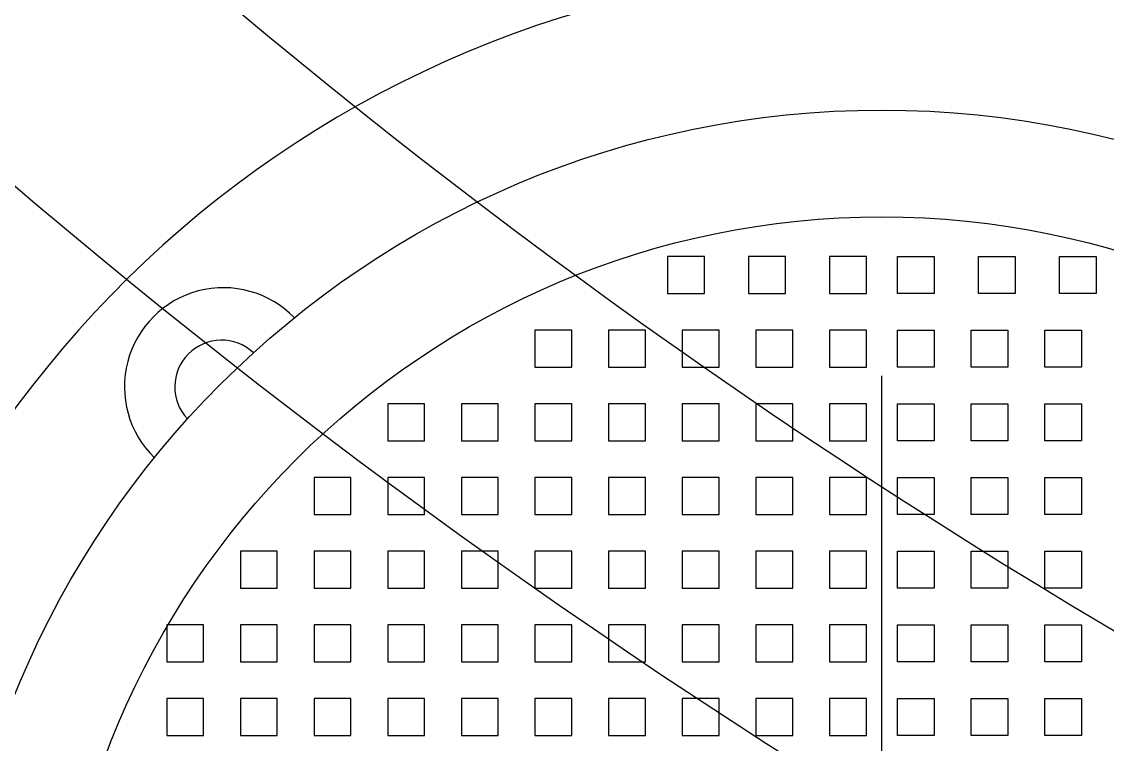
# Model space of a CAD drawing. Header units: millimetres. Extents: x 0 to 12600, y 0 to 8910.
# Drawn here: x 3657.3 to 3782.7, y 3848.9 to 3932.3 of the extents above; entities that cross this region are included whole.
import ezdxf

# ---------------------------------------------------------------- set-up
doc = ezdxf.new("R2010")
doc.units = ezdxf.units.MM
doc.header["$LTSCALE"] = 300
doc.linetypes.add('G', pattern=[2, 1.25, -0.25, 0.25, -0.25])
doc.linetypes.add('K', pattern=[2.5, 1.25, -0.25, 0.25, -0.25, 0.25, -0.25])
for name, color, linetype in [('01', 7, 'Continuous'), ('05', 4, 'G'), ('07', 6, 'K')]:
    doc.layers.add(name, color=color, linetype=linetype)

# ---------------------------------------------------------------- blocks, each defined once
blk = doc.blocks.new('ewrewr')
at = {"layer": '01', "ltscale": 8}
for p, q in [((-3338.66, 5087.84), (-3334.41, 5087.84)), ((-3338.66, 5083.59), (-3338.66, 5087.84)), ((-3334.41, 5087.84), (-3334.41, 5083.59)), ((-3330.16, 5081.89), (-3330.16, 5086.14)), ((-3330.16, 5081.89), (-3330.16, 5086.14)), ((-3330.16, 5086.14), (-3325.91, 5086.14)), ((-3330.16, 5086.14), (-3325.91, 5086.14)), ((-3325.91, 5086.14), (-3325.91, 5081.89)), ((-3325.91, 5086.14), (-3325.91, 5081.89)), ((-3321.66, 5086.14), (-3317.41, 5086.14)), ((-3321.66, 5086.14), (-3317.41, 5086.14)), ((-3321.66, 5081.89), (-3321.66, 5086.14)), ((-3321.66, 5081.89), (-3321.66, 5086.14)), ((-3317.41, 5086.14), (-3317.41, 5081.89)), ((-3317.41, 5086.14), (-3317.41, 5081.89)), ((-3313.16, 5081.89), (-3313.16, 5086.14)), ((-3313.16, 5081.89), (-3313.16, 5086.14)), ((-3313.16, 5086.14), (-3308.91, 5086.14)), ((-3313.16, 5086.14), (-3308.91, 5086.14)), ((-3308.91, 5086.14), (-3308.91, 5081.89)), ((-3308.91, 5086.14), (-3308.91, 5081.89)), ((-3304.66, 5086.14), (-3300.41, 5086.14)), ((-3304.66, 5086.14), (-3300.41, 5086.14)), ((-3304.66, 5081.89), (-3304.66, 5086.14)), ((-3304.66, 5081.89), (-3304.66, 5086.14)), ((-3300.41, 5086.14), (-3300.41, 5081.89)), ((-3300.41, 5086.14), (-3300.41, 5081.89)), ((-3296.16, 5086.14), (-3291.91, 5086.14)), ((-3296.16, 5086.14), (-3291.91, 5086.14)), ((-3296.16, 5081.89), (-3296.16, 5086.14)), ((-3296.16, 5081.89), (-3296.16, 5086.14)), ((-3291.91, 5086.14), (-3291.91, 5081.89)), ((-3291.91, 5086.14), (-3291.91, 5081.89)), ((-3287.66, 5086.14), (-3283.41, 5086.14)), ((-3287.66, 5086.14), (-3283.41, 5086.14)), ((-3287.66, 5081.89), (-3287.66, 5086.14)), ((-3287.66, 5081.89), (-3287.66, 5086.14)), ((-3283.41, 5086.14), (-3283.41, 5081.89)), ((-3283.41, 5086.14), (-3283.41, 5081.89)), ((-3334.41, 5083.59), (-3338.66, 5083.59)), ((-3325.91, 5081.89), (-3330.16, 5081.89)), ((-3325.91, 5081.89), (-3330.16, 5081.89)), ((-3317.41, 5081.89), (-3321.66, 5081.89)), ((-3317.41, 5081.89), (-3321.66, 5081.89)), ((-3308.91, 5081.89), (-3313.16, 5081.89)), ((-3308.91, 5081.89), (-3313.16, 5081.89)), ((-3300.41, 5081.89), (-3304.66, 5081.89)), ((-3300.41, 5081.89), (-3304.66, 5081.89)), ((-3291.91, 5081.89), (-3296.16, 5081.89)), ((-3291.91, 5081.89), (-3296.16, 5081.89)), ((-3283.41, 5081.89), (-3287.66, 5081.89)), ((-3283.41, 5081.89), (-3287.66, 5081.89)), ((-3338.66, 5078.49), (-3334.41, 5078.49)), ((-3338.66, 5074.24), (-3338.66, 5078.49)), ((-3334.41, 5078.49), (-3334.41, 5074.24)), ((-3330.16, 5077.64), (-3325.91, 5077.64)), ((-3330.16, 5077.64), (-3325.91, 5077.64)), ((-3330.16, 5077.64), (-3325.91, 5077.64)), ((-3330.16, 5073.39), (-3330.16, 5077.64)), ((-3330.16, 5073.39), (-3330.16, 5077.64)), ((-3330.16, 5073.39), (-3330.16, 5077.64)), ((-3325.91, 5077.64), (-3325.91, 5073.39)), ((-3325.91, 5077.64), (-3325.91, 5073.39)), ((-3325.91, 5077.64), (-3325.91, 5073.39)), ((-3321.66, 5077.64), (-3317.41, 5077.64)), ((-3321.66, 5077.64), (-3317.41, 5077.64)), ((-3321.66, 5077.64), (-3317.41, 5077.64)), ((-3321.66, 5073.39), (-3321.66, 5077.64)), ((-3321.66, 5073.39), (-3321.66, 5077.64)), ((-3321.66, 5073.39), (-3321.66, 5077.64)), ((-3317.41, 5077.64), (-3317.41, 5073.39)), ((-3317.41, 5077.64), (-3317.41, 5073.39)), ((-3317.41, 5077.64), (-3317.41, 5073.39)), ((-3313.16, 5073.39), (-3313.16, 5077.64)), ((-3313.16, 5073.39), (-3313.16, 5077.64)), ((-3313.16, 5073.39), (-3313.16, 5077.64)), ((-3313.16, 5077.64), (-3308.91, 5077.64)), ((-3313.16, 5077.64), (-3308.91, 5077.64)), ((-3313.16, 5077.64), (-3308.91, 5077.64)), ((-3308.91, 5077.64), (-3308.91, 5073.39)), ((-3308.91, 5077.64), (-3308.91, 5073.39)), ((-3308.91, 5077.64), (-3308.91, 5073.39)), ((-3304.66, 5077.64), (-3300.41, 5077.64)), ((-3304.66, 5077.64), (-3300.41, 5077.64)), ((-3304.66, 5077.64), (-3300.41, 5077.64)), ((-3304.66, 5073.39), (-3304.66, 5077.64)), ((-3304.66, 5073.39), (-3304.66, 5077.64)), ((-3304.66, 5073.39), (-3304.66, 5077.64)), ((-3300.41, 5077.64), (-3300.41, 5073.39)), ((-3300.41, 5077.64), (-3300.41, 5073.39)), ((-3300.41, 5077.64), (-3300.41, 5073.39)), ((-3296.16, 5077.64), (-3291.91, 5077.64)), ((-3296.16, 5077.64), (-3291.91, 5077.64)), ((-3296.16, 5077.64), (-3291.91, 5077.64)), ((-3296.16, 5073.39), (-3296.16, 5077.64)), ((-3296.16, 5073.39), (-3296.16, 5077.64)), ((-3296.16, 5073.39), (-3296.16, 5077.64)), ((-3291.91, 5077.64), (-3291.91, 5073.39)), ((-3291.91, 5077.64), (-3291.91, 5073.39)), ((-3291.91, 5077.64), (-3291.91, 5073.39)), ((-3287.66, 5077.64), (-3283.41, 5077.64)), ((-3287.66, 5077.64), (-3283.41, 5077.64)), ((-3287.66, 5077.64), (-3283.41, 5077.64)), ((-3287.66, 5073.39), (-3287.66, 5077.64)), ((-3287.66, 5073.39), (-3287.66, 5077.64)), ((-3287.66, 5073.39), (-3287.66, 5077.64)), ((-3283.41, 5077.64), (-3283.41, 5073.39)), ((-3283.41, 5077.64), (-3283.41, 5073.39)), ((-3283.41, 5077.64), (-3283.41, 5073.39)), ((-3334.41, 5074.24), (-3338.66, 5074.24)), ((-3325.91, 5073.39), (-3330.16, 5073.39)), ((-3325.91, 5073.39), (-3330.16, 5073.39)), ((-3325.91, 5073.39), (-3330.16, 5073.39)), ((-3317.41, 5073.39), (-3321.66, 5073.39)), ((-3317.41, 5073.39), (-3321.66, 5073.39)), ((-3317.41, 5073.39), (-3321.66, 5073.39)), ((-3308.91, 5073.39), (-3313.16, 5073.39)), ((-3308.91, 5073.39), (-3313.16, 5073.39)), ((-3308.91, 5073.39), (-3313.16, 5073.39)), ((-3300.41, 5073.39), (-3304.66, 5073.39)), ((-3300.41, 5073.39), (-3304.66, 5073.39)), ((-3300.41, 5073.39), (-3304.66, 5073.39)), ((-3291.91, 5073.39), (-3296.16, 5073.39)), ((-3291.91, 5073.39), (-3296.16, 5073.39)), ((-3291.91, 5073.39), (-3296.16, 5073.39)), ((-3283.41, 5073.39), (-3287.66, 5073.39)), ((-3283.41, 5073.39), (-3287.66, 5073.39)), ((-3283.41, 5073.39), (-3287.66, 5073.39)), ((-3338.66, 5069.14), (-3334.41, 5069.14)), ((-3338.66, 5064.89), (-3338.66, 5069.14)), ((-3334.41, 5069.14), (-3334.41, 5064.89)), ((-3330.16, 5064.89), (-3330.16, 5069.14)), ((-3330.16, 5069.14), (-3325.91, 5069.14)), ((-3325.91, 5069.14), (-3325.91, 5064.89)), ((-3321.66, 5069.14), (-3317.41, 5069.14)), ((-3321.66, 5064.89), (-3321.66, 5069.14)), ((-3317.41, 5069.14), (-3317.41, 5064.89)), ((-3313.16, 5064.89), (-3313.16, 5069.14)), ((-3313.16, 5069.14), (-3308.91, 5069.14)), ((-3308.91, 5069.14), (-3308.91, 5064.89)), ((-3304.66, 5069.14), (-3300.41, 5069.14)), ((-3304.66, 5064.89), (-3304.66, 5069.14)), ((-3300.41, 5069.14), (-3300.41, 5064.89)), ((-3296.16, 5069.14), (-3291.91, 5069.14)), ((-3296.16, 5064.89), (-3296.16, 5069.14)), ((-3291.91, 5069.14), (-3291.91, 5064.89)), ((-3287.66, 5069.14), (-3283.41, 5069.14)), ((-3287.66, 5064.89), (-3287.66, 5069.14)), ((-3283.41, 5069.14), (-3283.41, 5064.89)), ((-3334.41, 5064.89), (-3338.66, 5064.89)), ((-3325.91, 5064.89), (-3330.16, 5064.89)), ((-3317.41, 5064.89), (-3321.66, 5064.89)), ((-3308.91, 5064.89), (-3313.16, 5064.89)), ((-3300.41, 5064.89), (-3304.66, 5064.89)), ((-3291.91, 5064.89), (-3296.16, 5064.89)), ((-3283.41, 5064.89), (-3287.66, 5064.89)), ((-3338.66, 5061.3), (-3338.66, 5057.05)), ((-3334.41, 5061.3), (-3338.66, 5061.3)), ((-3334.41, 5057.05), (-3334.41, 5061.3)), ((-3330.16, 5061.3), (-3330.16, 5057.05)), ((-3325.91, 5061.3), (-3330.16, 5061.3)), ((-3325.91, 5057.05), (-3325.91, 5061.3)), ((-3321.66, 5061.3), (-3321.66, 5057.05)), ((-3317.41, 5061.3), (-3321.66, 5061.3)), ((-3317.41, 5057.05), (-3317.41, 5061.3)), ((-3313.16, 5061.3), (-3313.16, 5057.05)), ((-3308.91, 5061.3), (-3313.16, 5061.3)), ((-3308.91, 5057.05), (-3308.91, 5061.3)), ((-3300.41, 5061.3), (-3304.66, 5061.3)), ((-3304.66, 5061.3), (-3304.66, 5057.05)), ((-3300.41, 5057.05), (-3300.41, 5061.3)), ((-3296.16, 5061.3), (-3296.16, 5057.05)), ((-3291.91, 5061.3), (-3296.16, 5061.3)), ((-3291.91, 5057.05), (-3291.91, 5061.3)), ((-3287.66, 5061.3), (-3287.66, 5057.05)), ((-3283.41, 5061.3), (-3287.66, 5061.3)), ((-3283.41, 5057.05), (-3283.41, 5061.3)), ((-3338.66, 5057.05), (-3334.41, 5057.05)), ((-3330.16, 5057.05), (-3325.91, 5057.05)), ((-3321.66, 5057.05), (-3317.41, 5057.05)), ((-3313.16, 5057.05), (-3308.91, 5057.05)), ((-3304.66, 5057.05), (-3300.41, 5057.05)), ((-3296.16, 5057.05), (-3291.91, 5057.05)), ((-3287.66, 5057.05), (-3283.41, 5057.05)), ((-3330.16, 5052.8), (-3330.16, 5048.55)), ((-3330.16, 5052.8), (-3330.16, 5048.55)), ((-3325.91, 5052.8), (-3330.16, 5052.8)), ((-3325.91, 5052.8), (-3330.16, 5052.8)), ((-3325.91, 5052.8), (-3330.16, 5052.8)), ((-3330.16, 5052.8), (-3330.16, 5048.55)), ((-3325.91, 5048.55), (-3325.91, 5052.8)), ((-3325.91, 5048.55), (-3325.91, 5052.8)), ((-3325.91, 5048.55), (-3325.91, 5052.8)), ((-3317.41, 5052.8), (-3321.66, 5052.8)), ((-3317.41, 5052.8), (-3321.66, 5052.8)), ((-3317.41, 5052.8), (-3321.66, 5052.8)), ((-3321.66, 5052.8), (-3321.66, 5048.55)), ((-3321.66, 5052.8), (-3321.66, 5048.55)), ((-3321.66, 5052.8), (-3321.66, 5048.55)), ((-3317.41, 5048.55), (-3317.41, 5052.8)), ((-3317.41, 5048.55), (-3317.41, 5052.8)), ((-3317.41, 5048.55), (-3317.41, 5052.8)), ((-3308.91, 5052.8), (-3313.16, 5052.8)), ((-3308.91, 5052.8), (-3313.16, 5052.8)), ((-3308.91, 5052.8), (-3313.16, 5052.8)), ((-3313.16, 5052.8), (-3313.16, 5048.55)), ((-3313.16, 5052.8), (-3313.16, 5048.55)), ((-3313.16, 5052.8), (-3313.16, 5048.55)), ((-3308.91, 5048.55), (-3308.91, 5052.8)), ((-3308.91, 5048.55), (-3308.91, 5052.8)), ((-3308.91, 5048.55), (-3308.91, 5052.8)), ((-3300.41, 5052.8), (-3304.66, 5052.8)), ((-3300.41, 5052.8), (-3304.66, 5052.8)), ((-3300.41, 5052.8), (-3304.66, 5052.8)), ((-3304.66, 5052.8), (-3304.66, 5048.55)), ((-3304.66, 5052.8), (-3304.66, 5048.55)), ((-3304.66, 5052.8), (-3304.66, 5048.55)), ((-3300.41, 5048.55), (-3300.41, 5052.8)), ((-3300.41, 5048.55), (-3300.41, 5052.8)), ((-3300.41, 5048.55), (-3300.41, 5052.8)), ((-3291.91, 5052.8), (-3296.16, 5052.8)), ((-3291.91, 5052.8), (-3296.16, 5052.8)), ((-3291.91, 5052.8), (-3296.16, 5052.8)), ((-3296.16, 5052.8), (-3296.16, 5048.55)), ((-3296.16, 5052.8), (-3296.16, 5048.55)), ((-3296.16, 5052.8), (-3296.16, 5048.55)), ((-3291.91, 5048.55), (-3291.91, 5052.8)), ((-3291.91, 5048.55), (-3291.91, 5052.8)), ((-3291.91, 5048.55), (-3291.91, 5052.8)), ((-3287.66, 5052.8), (-3287.66, 5048.55)), ((-3287.66, 5052.8), (-3287.66, 5048.55)), ((-3287.66, 5052.8), (-3287.66, 5048.55)), ((-3283.41, 5052.8), (-3287.66, 5052.8)), ((-3283.41, 5052.8), (-3287.66, 5052.8)), ((-3283.41, 5052.8), (-3287.66, 5052.8)), ((-3283.41, 5048.55), (-3283.41, 5052.8)), ((-3283.41, 5048.55), (-3283.41, 5052.8)), ((-3283.41, 5048.55), (-3283.41, 5052.8)), ((-3334.41, 5051.95), (-3338.66, 5051.95)), ((-3338.66, 5051.95), (-3338.66, 5047.7)), ((-3334.41, 5047.7), (-3334.41, 5051.95)), ((-3338.66, 5047.7), (-3334.41, 5047.7)), ((-3330.16, 5048.55), (-3325.91, 5048.55)), ((-3330.16, 5048.55), (-3325.91, 5048.55)), ((-3330.16, 5048.55), (-3325.91, 5048.55)), ((-3321.66, 5048.55), (-3317.41, 5048.55)), ((-3321.66, 5048.55), (-3317.41, 5048.55)), ((-3321.66, 5048.55), (-3317.41, 5048.55)), ((-3313.16, 5048.55), (-3308.91, 5048.55)), ((-3313.16, 5048.55), (-3308.91, 5048.55)), ((-3313.16, 5048.55), (-3308.91, 5048.55)), ((-3304.66, 5048.55), (-3300.41, 5048.55)), ((-3304.66, 5048.55), (-3300.41, 5048.55)), ((-3304.66, 5048.55), (-3300.41, 5048.55)), ((-3296.16, 5048.55), (-3291.91, 5048.55)), ((-3296.16, 5048.55), (-3291.91, 5048.55)), ((-3296.16, 5048.55), (-3291.91, 5048.55)), ((-3287.66, 5048.55), (-3283.41, 5048.55)), ((-3287.66, 5048.55), (-3283.41, 5048.55)), ((-3287.66, 5048.55), (-3283.41, 5048.55)), ((-3330.16, 5044.3), (-3330.16, 5040.05)), ((-3330.16, 5044.3), (-3330.16, 5040.05)), ((-3325.91, 5044.3), (-3330.16, 5044.3)), ((-3325.91, 5044.3), (-3330.16, 5044.3)), ((-3325.91, 5040.05), (-3325.91, 5044.3)), ((-3325.91, 5040.05), (-3325.91, 5044.3)), ((-3317.41, 5044.3), (-3321.66, 5044.3)), ((-3317.41, 5044.3), (-3321.66, 5044.3)), ((-3321.66, 5044.3), (-3321.66, 5040.05)), ((-3321.66, 5044.3), (-3321.66, 5040.05)), ((-3317.41, 5040.05), (-3317.41, 5044.3)), ((-3317.41, 5040.05), (-3317.41, 5044.3)), ((-3308.91, 5044.3), (-3313.16, 5044.3)), ((-3308.91, 5044.3), (-3313.16, 5044.3)), ((-3313.16, 5044.3), (-3313.16, 5040.05)), ((-3313.16, 5044.3), (-3313.16, 5040.05)), ((-3308.91, 5040.05), (-3308.91, 5044.3)), ((-3308.91, 5040.05), (-3308.91, 5044.3)), ((-3300.41, 5044.3), (-3304.66, 5044.3)), ((-3300.41, 5044.3), (-3304.66, 5044.3)), ((-3304.66, 5044.3), (-3304.66, 5040.05)), ((-3304.66, 5044.3), (-3304.66, 5040.05)), ((-3300.41, 5040.05), (-3300.41, 5044.3)), ((-3300.41, 5040.05), (-3300.41, 5044.3)), ((-3291.91, 5044.3), (-3296.16, 5044.3)), ((-3291.91, 5044.3), (-3296.16, 5044.3)), ((-3296.16, 5044.3), (-3296.16, 5040.05)), ((-3296.16, 5044.3), (-3296.16, 5040.05)), ((-3291.91, 5040.05), (-3291.91, 5044.3)), ((-3291.91, 5040.05), (-3291.91, 5044.3)), ((-3283.41, 5044.3), (-3287.66, 5044.3)), ((-3283.41, 5044.3), (-3287.66, 5044.3)), ((-3287.66, 5044.3), (-3287.66, 5040.05)), ((-3287.66, 5044.3), (-3287.66, 5040.05)), ((-3283.41, 5040.05), (-3283.41, 5044.3)), ((-3283.41, 5040.05), (-3283.41, 5044.3)), ((-3334.41, 5042.6), (-3338.66, 5042.6)), ((-3338.66, 5042.6), (-3338.66, 5038.35)), ((-3334.41, 5038.35), (-3334.41, 5042.6)), ((-3330.16, 5040.05), (-3325.91, 5040.05)), ((-3330.16, 5040.05), (-3325.91, 5040.05)), ((-3321.66, 5040.05), (-3317.41, 5040.05)), ((-3321.66, 5040.05), (-3317.41, 5040.05)), ((-3313.16, 5040.05), (-3308.91, 5040.05)), ((-3313.16, 5040.05), (-3308.91, 5040.05)), ((-3304.66, 5040.05), (-3300.41, 5040.05)), ((-3304.66, 5040.05), (-3300.41, 5040.05)), ((-3296.16, 5040.05), (-3291.91, 5040.05)), ((-3296.16, 5040.05), (-3291.91, 5040.05)), ((-3287.66, 5040.05), (-3283.41, 5040.05)), ((-3287.66, 5040.05), (-3283.41, 5040.05)), ((-3338.66, 5038.35), (-3334.41, 5038.35)), ((-3330.16, 5035.8), (-3330.16, 5031.55)), ((-3325.91, 5035.8), (-3330.16, 5035.8)), ((-3325.91, 5031.55), (-3325.91, 5035.8)), ((-3321.66, 5035.8), (-3321.66, 5031.55)), ((-3317.41, 5035.8), (-3321.66, 5035.8)), ((-3317.41, 5031.55), (-3317.41, 5035.8)), ((-3313.16, 5035.8), (-3313.16, 5031.55)), ((-3308.91, 5035.8), (-3313.16, 5035.8)), ((-3308.91, 5031.55), (-3308.91, 5035.8)), ((-3300.41, 5035.8), (-3304.66, 5035.8)), ((-3304.66, 5035.8), (-3304.66, 5031.55)), ((-3300.41, 5031.55), (-3300.41, 5035.8)), ((-3291.91, 5035.8), (-3296.16, 5035.8)), ((-3296.16, 5035.8), (-3296.16, 5031.55)), ((-3291.91, 5031.55), (-3291.91, 5035.8)), ((-3287.66, 5035.8), (-3287.66, 5031.55)), ((-3283.41, 5035.8), (-3287.66, 5035.8)), ((-3283.41, 5031.55), (-3283.41, 5035.8)), ((-3330.16, 5031.55), (-3325.91, 5031.55)), ((-3321.66, 5031.55), (-3317.41, 5031.55)), ((-3313.16, 5031.55), (-3308.91, 5031.55)), ((-3304.66, 5031.55), (-3300.41, 5031.55)), ((-3296.16, 5031.55), (-3291.91, 5031.55)), ((-3287.66, 5031.55), (-3283.41, 5031.55)), ((-3330.16, 5027.3), (-3330.16, 5023.05)), ((-3325.91, 5027.3), (-3330.16, 5027.3)), ((-3325.91, 5023.05), (-3325.91, 5027.3)), ((-3321.66, 5027.3), (-3321.66, 5023.05)), ((-3317.41, 5027.3), (-3321.66, 5027.3)), ((-3317.41, 5023.05), (-3317.41, 5027.3)), ((-3313.16, 5027.3), (-3313.16, 5023.05)), ((-3308.91, 5027.3), (-3313.16, 5027.3)), ((-3308.91, 5023.05), (-3308.91, 5027.3)), ((-3300.41, 5027.3), (-3304.66, 5027.3)), ((-3304.66, 5027.3), (-3304.66, 5023.05)), ((-3300.41, 5023.05), (-3300.41, 5027.3)), ((-3291.91, 5027.3), (-3296.16, 5027.3)), ((-3296.16, 5027.3), (-3296.16, 5023.05)), ((-3291.91, 5023.05), (-3291.91, 5027.3)), ((-3287.66, 5027.3), (-3287.66, 5023.05)), ((-3283.41, 5027.3), (-3287.66, 5027.3)), ((-3283.41, 5023.05), (-3283.41, 5027.3)), ((-3330.16, 5023.05), (-3325.91, 5023.05)), ((-3321.66, 5023.05), (-3317.41, 5023.05)), ((-3313.16, 5023.05), (-3308.91, 5023.05)), ((-3304.66, 5023.05), (-3300.41, 5023.05)), ((-3296.16, 5023.05), (-3291.91, 5023.05)), ((-3287.66, 5023.05), (-3283.41, 5023.05)), ((-3317.41, 5018.8), (-3321.66, 5018.8)), ((-3321.66, 5018.8), (-3321.66, 5014.55)), ((-3317.41, 5014.55), (-3317.41, 5018.8)), ((-3313.16, 5018.8), (-3313.16, 5014.55)), ((-3308.91, 5018.8), (-3313.16, 5018.8)), ((-3308.91, 5014.55), (-3308.91, 5018.8)), ((-3300.41, 5018.8), (-3304.66, 5018.8)), ((-3304.66, 5018.8), (-3304.66, 5014.55)), ((-3300.41, 5014.55), (-3300.41, 5018.8)), ((-3291.91, 5018.8), (-3296.16, 5018.8)), ((-3296.16, 5018.8), (-3296.16, 5014.55)), ((-3291.91, 5014.55), (-3291.91, 5018.8)), ((-3283.41, 5018.8), (-3287.66, 5018.8)), ((-3287.66, 5018.8), (-3287.66, 5014.55)), ((-3283.41, 5014.55), (-3283.41, 5018.8)), ((-3321.66, 5014.55), (-3317.41, 5014.55)), ((-3313.16, 5014.55), (-3308.91, 5014.55)), ((-3304.66, 5014.55), (-3300.41, 5014.55)), ((-3296.16, 5014.55), (-3291.91, 5014.55)), ((-3287.66, 5014.55), (-3283.41, 5014.55)), ((-3321.66, 5010.3), (-3321.66, 5006.05)), ((-3317.41, 5010.3), (-3321.66, 5010.3)), ((-3317.41, 5006.05), (-3317.41, 5010.3)), ((-3313.16, 5010.3), (-3313.16, 5006.05)), ((-3308.91, 5010.3), (-3313.16, 5010.3)), ((-3308.91, 5006.05), (-3308.91, 5010.3)), ((-3300.41, 5010.3), (-3304.66, 5010.3)), ((-3304.66, 5010.3), (-3304.66, 5006.05)), ((-3300.41, 5006.05), (-3300.41, 5010.3)), ((-3291.91, 5010.3), (-3296.16, 5010.3)), ((-3296.16, 5010.3), (-3296.16, 5006.05)), ((-3291.91, 5006.05), (-3291.91, 5010.3)), ((-3287.66, 5010.3), (-3287.66, 5006.05)), ((-3283.41, 5010.3), (-3287.66, 5010.3)), ((-3283.41, 5006.05), (-3283.41, 5010.3)), ((-3321.66, 5006.05), (-3317.41, 5006.05)), ((-3313.16, 5006.05), (-3308.91, 5006.05)), ((-3304.66, 5006.05), (-3300.41, 5006.05)), ((-3296.16, 5006.05), (-3291.91, 5006.05)), ((-3287.66, 5006.05), (-3283.41, 5006.05)), ((-3313.16, 5001.8), (-3313.16, 4997.55)), ((-3308.91, 5001.8), (-3313.16, 5001.8)), ((-3308.91, 4997.55), (-3308.91, 5001.8)), ((-3300.41, 5001.8), (-3304.66, 5001.8)), ((-3304.66, 5001.8), (-3304.66, 4997.55)), ((-3300.41, 4997.55), (-3300.41, 5001.8)), ((-3291.91, 5001.8), (-3296.16, 5001.8)), ((-3296.16, 5001.8), (-3296.16, 4997.55)), ((-3291.91, 4997.55), (-3291.91, 5001.8)), ((-3287.66, 5001.8), (-3287.66, 4997.55)), ((-3283.41, 5001.8), (-3287.66, 5001.8)), ((-3283.41, 4997.55), (-3283.41, 5001.8)), ((-3313.16, 4997.55), (-3308.91, 4997.55)), ((-3304.66, 4997.55), (-3300.41, 4997.55)), ((-3296.16, 4997.55), (-3291.91, 4997.55)), ((-3287.66, 4997.55), (-3283.41, 4997.55)), ((-3300.41, 4993.3), (-3304.66, 4993.3)), ((-3304.66, 4993.3), (-3304.66, 4989.05)), ((-3300.41, 4989.05), (-3300.41, 4993.3)), ((-3291.91, 4993.3), (-3296.16, 4993.3)), ((-3296.16, 4993.3), (-3296.16, 4989.05)), ((-3291.91, 4989.05), (-3291.91, 4993.3)), ((-3287.66, 4993.3), (-3287.66, 4989.05)), ((-3283.41, 4993.3), (-3287.66, 4993.3)), ((-3283.41, 4989.05), (-3283.41, 4993.3)), ((-3304.66, 4989.05), (-3300.41, 4989.05)), ((-3296.16, 4989.05), (-3291.91, 4989.05)), ((-3287.66, 4989.05), (-3283.41, 4989.05)), ((-3291.91, 4984.8), (-3296.16, 4984.8)), ((-3296.16, 4984.8), (-3296.16, 4980.55)), ((-3291.91, 4980.55), (-3291.91, 4984.8)), ((-3283.41, 4984.8), (-3287.66, 4984.8)), ((-3287.66, 4984.8), (-3287.66, 4980.55)), ((-3283.41, 4980.55), (-3283.41, 4984.8)), ((-3296.16, 4980.55), (-3291.91, 4980.55)), ((-3287.66, 4980.55), (-3283.41, 4980.55))]:
    blk.add_line(p, q, dxfattribs=at)
for radius in [107.94, 95.62]:
    blk.add_circle((-3247.63, 5063.09), radius, dxfattribs=at)
for centre, radius, start, end in [((-3232.63, 5078.09), 195, 104.7818, 184.4117), ((-3247.03, 5063.7), 125, 104.2223, 269.6743), ((-3323.64, 4987.09), 11.43, 134.2007, 315.7993)]:
    blk.add_arc(centre, radius, start, end, dxfattribs=at)
at = {"layer": '01', "color": 7, "linetype": 'Continuous', "ltscale": 8}
blk.add_arc((-3323.62, 4986.87), 5.4, 136.9807, 313.1976, dxfattribs=at)
at = {"layer": '05', "ltscale": 8}
blk.add_line((-3170.35, 5063.09), (-3324.92, 5063.09), dxfattribs=at)
blk = doc.blocks.new('00')
at = {"layer": '01'}
for radius, start, end in [(761.35, 223.49183, 267.36513), (690, 229.41312, 267.09244)]:
    blk.add_arc((1996.11, 4478.84), radius, start, end, dxfattribs=at)

msp = doc.modelspace()

# ---------------------------------------------------------------- linework, layer by layer
at = {"layer": '07', "color": 6, "linetype": 'K'}
msp.add_circle((4171.076, 4517.749), 793.75, dxfattribs=at)

# ---------------------------------------------------------------- block references
at = {"layer": '01'}
msp.add_blockref('00', (2174.963, 38.484), dxfattribs=at)
at = {"layer": '01', "rotation": 270}
msp.add_blockref('ewrewr', (-1306.458, 566.555), dxfattribs=at)

doc.saveas('drawing.dxf')
